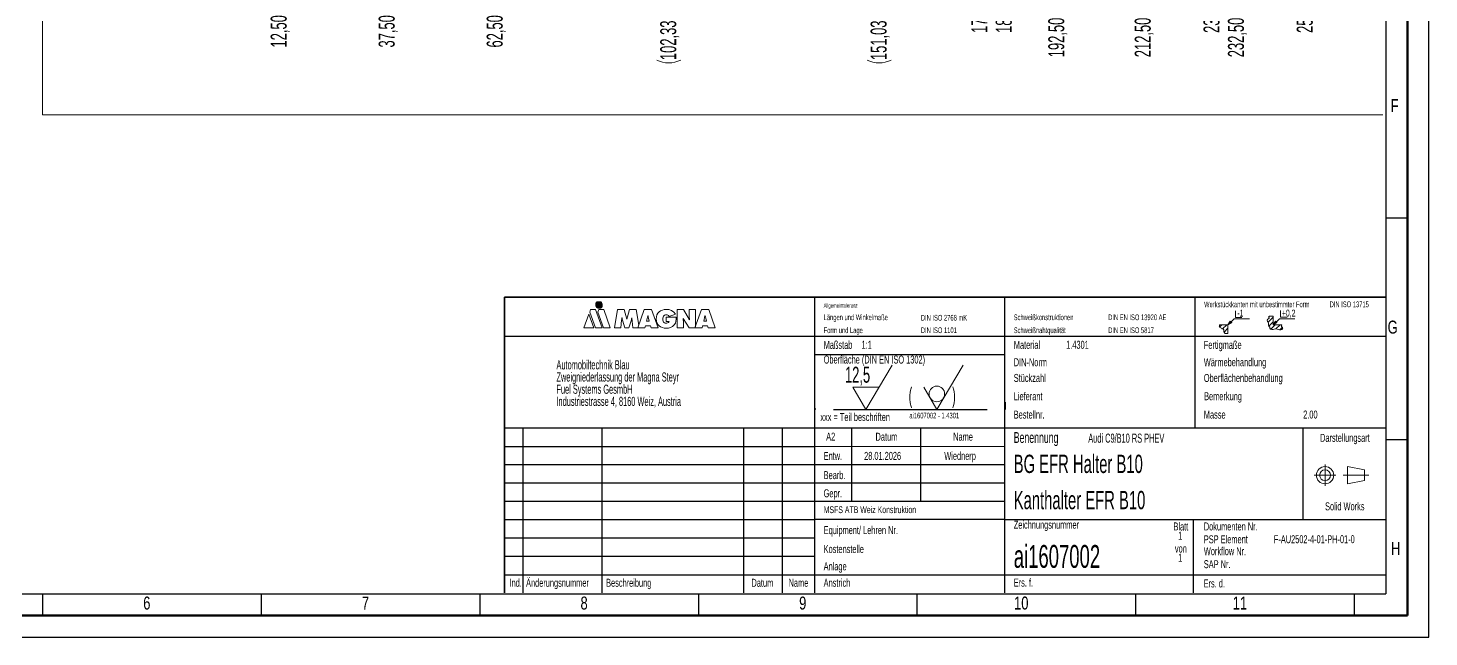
# Model space of a CAD drawing. Header units: millimetres. Extents: x 0 to 594, y 0 to 420.
# Drawn here: x 269.7 to 594, y 0 to 141.1 of the extents above; entities that cross this region are included whole.
import ezdxf
from ezdxf.enums import TextEntityAlignment as Align

# ---------------------------------------------------------------- set-up
doc = ezdxf.new("R2010")
doc.units = ezdxf.units.MM
doc.layers.add('0_25', color=7, linetype='Continuous', lineweight=25)
doc.layers.add('0_5', color=7, linetype='Continuous', lineweight=50)
doc.styles.add('SLDTEXTSTYLE0', font='TXT', dxfattribs={"width": 0.605})
doc.styles.add('SLDTEXTSTYLE1', font='TXT', dxfattribs={"width": 0.514})
doc.styles.add('SLDTEXTSTYLE2', font='TXT', dxfattribs={"width": 0.75})
doc.dimstyles.new('SLDDIMSTYLE1', dxfattribs={"dimtxt": 3.595646, "dimasz": 3, "dimexe": 0, "dimexo": 0.0625, "dimgap": 0.898912, "dimtad": 0, "dimtih": 1, "dimtoh": 1, "dimrnd": 1e-09, "dimzin": 12, "dimdsep": 46, "dimtxsty": 'SLDTEXTSTYLE0', "dimsah": 1, "dimcen": 0.09, "dimadec": 0, "dimazin": 3, "dimtfac": 1, "dimtofl": 0, "dimtmove": 0, "dimatfit": 3, "dimfxl": 1, "dimfrac": 2, "dimtolj": 1, "dimtzin": 12, "dimarcsym": 0})

# ---------------------------------------------------------------- blocks, each defined once
blk = doc.blocks.new('SW_NOTE_0')
at = {"layer": '0_25', "color": 0, "insert": (0, 2.05), "char_height": 1.587, "attachment_point": 1, "style": 'SLDTEXTSTYLE0'}
blk.add_mtext('+0,2', dxfattribs=at)
blk = doc.blocks.new('SW_NOTE_0_1')
at = {"layer": '0_25', "color": 0, "insert": (0, 2.05), "char_height": 1.587, "attachment_point": 1, "style": 'SLDTEXTSTYLE0'}
blk.add_mtext('-1', dxfattribs=at)
blk = doc.blocks.new('SW_NOTE_0_2')
at = {"layer": '0_25', "color": 0, "insert": (0, 1.71), "char_height": 1.3229, "attachment_point": 1, "style": 'SLDTEXTSTYLE0'}
blk.add_mtext('DIN ISO 13715', dxfattribs=at)
blk = doc.blocks.new('SW_NOTE_0_3')
at = {"layer": '0_25', "color": 0, "insert": (0, 1.71), "char_height": 1.3229, "attachment_point": 1, "style": 'SLDTEXTSTYLE0'}
blk.add_mtext('DIN EN ISO 5817', dxfattribs=at)
blk = doc.blocks.new('SW_NOTE_0_4')
at = {"layer": '0_25', "color": 0, "insert": (0, 1.71), "char_height": 1.3229, "attachment_point": 1, "style": 'SLDTEXTSTYLE0'}
blk.add_mtext('DIN EN ISO 13920 AE', dxfattribs=at)
blk = doc.blocks.new('SW_NOTE_0_5')
at = {"layer": '0_25', "color": 0, "insert": (0, 1.71), "char_height": 1.3229, "attachment_point": 1, "style": 'SLDTEXTSTYLE0'}
blk.add_mtext('DIN ISO 1101', dxfattribs=at)
blk = doc.blocks.new('SW_NOTE_0_6')
at = {"layer": '0_25', "color": 0, "insert": (0, 1.71), "char_height": 1.3229, "attachment_point": 1, "style": 'SLDTEXTSTYLE0'}
blk.add_mtext('DIN ISO 2768 mK', dxfattribs=at)
blk = doc.blocks.new('SW_NOTE_0_7')
at = {"layer": '0_25', "color": 0, "insert": (0, 1.71), "char_height": 1.3229, "attachment_point": 1, "style": 'SLDTEXTSTYLE0'}
blk.add_mtext('Werkstückkanten mit unbestimmter Form', dxfattribs=at)
blk = doc.blocks.new('SW_NOTE_0_8')
at = {"layer": '0_25', "color": 0, "insert": (0, 1.71), "char_height": 1.3229, "attachment_point": 1, "style": 'SLDTEXTSTYLE0'}
blk.add_mtext('Schweißnahtqualität', dxfattribs=at)
blk = doc.blocks.new('SW_NOTE_0_9')
at = {"layer": '0_25', "color": 0, "insert": (0, 1.71), "char_height": 1.3229, "attachment_point": 1, "style": 'SLDTEXTSTYLE0'}
blk.add_mtext('Schweißkonstruktionen', dxfattribs=at)
blk = doc.blocks.new('SW_NOTE_0_10')
at = {"layer": '0_25', "color": 0, "insert": (0, 1.71), "char_height": 1.3229, "attachment_point": 1, "style": 'SLDTEXTSTYLE0'}
blk.add_mtext('Form und Lage', dxfattribs=at)
blk = doc.blocks.new('SW_NOTE_0_11')
at = {"layer": '0_25', "color": 0, "insert": (0, 1.71), "char_height": 1.3229, "attachment_point": 1, "style": 'SLDTEXTSTYLE0'}
blk.add_mtext('Längen und Winkelmaße', dxfattribs=at)
blk = doc.blocks.new('SW_NOTE_0_12')
at = {"layer": '0_25', "color": 0, "insert": (0, 1.26), "char_height": 0.9775, "attachment_point": 1, "style": 'SLDTEXTSTYLE0'}
blk.add_mtext('Allgemeintoleranz', dxfattribs=at)
blk = doc.blocks.new('SW_NOTE_0_13')
at = {"layer": '0_25', "color": 0, "insert": (0, 2.39), "char_height": 1.8521, "attachment_point": 1, "style": 'SLDTEXTSTYLE0'}
blk.add_mtext('xxx = Teil beschriften', dxfattribs=at)
blk = doc.blocks.new('SW_NOTE_0_14')
at = {"layer": '0_25', "color": 0, "insert": (0, 2.39), "char_height": 1.852, "attachment_point": 1, "style": 'SLDTEXTSTYLE0'}
blk.add_mtext('Maßstab', dxfattribs=at)
blk = doc.blocks.new('SW_NOTE_0_15')
at = {"layer": '0_25', "color": 0, "insert": (1.74, 2.39), "char_height": 1.852, "attachment_point": 2, "style": 'SLDTEXTSTYLE0'}
blk.add_mtext('Ind.', dxfattribs=at)
blk = doc.blocks.new('SW_NOTE_0_16')
at = {"layer": '0_25', "color": 0, "insert": (0, 2.39), "char_height": 1.8521, "attachment_point": 1, "style": 'SLDTEXTSTYLE0'}
blk.add_mtext('Oberfläche (DIN EN ISO 1302)', dxfattribs=at)
blk = doc.blocks.new('SW_NOTE_0_17')
at = {"layer": '0_25', "color": 0, "insert": (3.01, 2.39), "char_height": 1.852, "attachment_point": 2, "style": 'SLDTEXTSTYLE0'}
blk.add_mtext('Datum', dxfattribs=at)
blk = doc.blocks.new('SW_NOTE_0_18')
at = {"layer": '0_25', "color": 0, "insert": (2.72, 2.39), "char_height": 1.852, "attachment_point": 2, "style": 'SLDTEXTSTYLE0'}
blk.add_mtext('Name', dxfattribs=at)
blk = doc.blocks.new('SW_NOTE_0_19')
at = {"layer": '0_25', "color": 0, "insert": (0, 2.39), "char_height": 1.852, "attachment_point": 1, "style": 'SLDTEXTSTYLE0'}
blk.add_mtext('Bearb.', dxfattribs=at)
blk = doc.blocks.new('SW_NOTE_0_20')
at = {"layer": '0_25', "color": 0, "insert": (0, 2.39), "char_height": 1.852, "attachment_point": 1, "style": 'SLDTEXTSTYLE0'}
blk.add_mtext('Gepr.', dxfattribs=at)
blk = doc.blocks.new('SW_NOTE_0_21')
at = {"layer": '0_25', "color": 0, "insert": (0, 2.05), "char_height": 1.5875, "attachment_point": 1, "style": 'SLDTEXTSTYLE0'}
blk.add_mtext('MSFS ATB Weiz Konstruktion', dxfattribs=at)
blk = doc.blocks.new('SW_NOTE_0_22')
at = {"layer": '0_25', "color": 0, "insert": (0, 2.39), "char_height": 1.8521, "attachment_point": 1, "style": 'SLDTEXTSTYLE0'}
blk.add_mtext('Equipment/ Lehren Nr.', dxfattribs=at)
blk = doc.blocks.new('SW_NOTE_0_23')
at = {"layer": '0_25', "color": 0, "insert": (0, 2.39), "char_height": 1.8521, "attachment_point": 1, "style": 'SLDTEXTSTYLE0'}
blk.add_mtext('Kostenstelle', dxfattribs=at)
blk = doc.blocks.new('SW_NOTE_0_24')
at = {"layer": '0_25', "color": 0, "insert": (0, 2.39), "char_height": 1.852, "attachment_point": 1, "style": 'SLDTEXTSTYLE0'}
blk.add_mtext('Anstrich', dxfattribs=at)
blk = doc.blocks.new('SW_NOTE_0_25')
at = {"layer": '0_25', "color": 0, "insert": (0, 2.39), "char_height": 1.8521, "attachment_point": 1, "style": 'SLDTEXTSTYLE0'}
blk.add_mtext('Änderungsnummer', dxfattribs=at)
blk = doc.blocks.new('SW_NOTE_0_26')
at = {"layer": '0_25', "color": 0, "insert": (2.72, 2.39), "char_height": 1.852, "attachment_point": 2, "style": 'SLDTEXTSTYLE0'}
blk.add_mtext('Name', dxfattribs=at)
blk = doc.blocks.new('SW_NOTE_0_27')
at = {"layer": '0_25', "color": 0, "insert": (3.01, 2.39), "char_height": 1.852, "attachment_point": 2, "style": 'SLDTEXTSTYLE0'}
blk.add_mtext('Datum', dxfattribs=at)
blk = doc.blocks.new('SW_NOTE_0_28')
at = {"layer": '0_25', "color": 0, "insert": (0, 2.39), "char_height": 1.852, "attachment_point": 1, "style": 'SLDTEXTSTYLE0'}
blk.add_mtext('DIN-Norm', dxfattribs=at)
blk = doc.blocks.new('SW_NOTE_0_29')
at = {"layer": '0_25', "color": 0, "insert": (0, 2.39), "char_height": 1.852, "attachment_point": 1, "style": 'SLDTEXTSTYLE0'}
blk.add_mtext('Stückzahl', dxfattribs=at)
blk = doc.blocks.new('SW_NOTE_0_30')
at = {"layer": '0_25', "color": 0, "insert": (0, 2.39), "char_height": 1.852, "attachment_point": 1, "style": 'SLDTEXTSTYLE0'}
blk.add_mtext('Lieferant', dxfattribs=at)
blk = doc.blocks.new('SW_NOTE_0_31')
at = {"layer": '0_25', "color": 0, "insert": (0, 2.39), "char_height": 1.852, "attachment_point": 1, "style": 'SLDTEXTSTYLE0'}
blk.add_mtext('Bestellnr.', dxfattribs=at)
blk = doc.blocks.new('SW_NOTE_0_32')
at = {"layer": '0_25', "color": 0, "insert": (0, 2.39), "char_height": 1.852, "attachment_point": 1, "style": 'SLDTEXTSTYLE0'}
blk.add_mtext('Fertigmaße', dxfattribs=at)
blk = doc.blocks.new('SW_NOTE_0_33')
at = {"layer": '0_25', "color": 0, "insert": (0, 2.39), "char_height": 1.8521, "attachment_point": 1, "style": 'SLDTEXTSTYLE0'}
blk.add_mtext('Wärmebehandlung', dxfattribs=at)
blk = doc.blocks.new('SW_NOTE_0_34')
at = {"layer": '0_25', "color": 0, "insert": (0, 2.39), "char_height": 1.8521, "attachment_point": 1, "style": 'SLDTEXTSTYLE0'}
blk.add_mtext('Oberflächenbehandlung', dxfattribs=at)
blk = doc.blocks.new('SW_NOTE_0_35')
at = {"layer": '0_25', "color": 0, "insert": (0, 2.39), "char_height": 1.852, "attachment_point": 1, "style": 'SLDTEXTSTYLE0'}
blk.add_mtext('Bemerkung', dxfattribs=at)
blk = doc.blocks.new('SW_NOTE_0_36')
at = {"layer": '0_25', "color": 0, "insert": (0, 2.39), "char_height": 1.852, "attachment_point": 1, "style": 'SLDTEXTSTYLE0'}
blk.add_mtext('Masse', dxfattribs=at)
blk = doc.blocks.new('SW_NOTE_0_37')
at = {"layer": '0_25', "color": 0, "insert": (0, 3.22), "char_height": 2.5, "attachment_point": 1, "style": 'SLDTEXTSTYLE0'}
blk.add_mtext('Benennung', dxfattribs=at)
blk = doc.blocks.new('SW_NOTE_0_38')
at = {"layer": '0_25', "color": 0, "insert": (6.97, 2.39), "char_height": 1.8521, "attachment_point": 2, "style": 'SLDTEXTSTYLE0'}
blk.add_mtext('Darstellungsart', dxfattribs=at)
blk = doc.blocks.new('SW_NOTE_0_39')
at = {"layer": '0_25', "color": 0, "insert": (5.53, 2.39), "char_height": 1.8521, "attachment_point": 2, "style": 'SLDTEXTSTYLE0'}
blk.add_mtext('Solid Works', dxfattribs=at)
blk = doc.blocks.new('SW_NOTE_0_40')
at = {"layer": '0_25', "color": 0, "insert": (0, 2.39), "char_height": 1.8521, "attachment_point": 1, "style": 'SLDTEXTSTYLE0'}
blk.add_mtext('Dokumenten Nr.', dxfattribs=at)
blk = doc.blocks.new('SW_NOTE_0_41')
at = {"layer": '0_25', "color": 0, "insert": (0, 2.39), "char_height": 1.8521, "attachment_point": 1, "style": 'SLDTEXTSTYLE0'}
blk.add_mtext('PSP Element', dxfattribs=at)
blk = doc.blocks.new('SW_NOTE_0_42')
at = {"layer": '0_25', "color": 0, "insert": (0, 2.39), "char_height": 1.8521, "attachment_point": 1, "style": 'SLDTEXTSTYLE0'}
blk.add_mtext('Workflow Nr.', dxfattribs=at)
blk = doc.blocks.new('SW_NOTE_0_43')
at = {"layer": '0_25', "color": 0, "insert": (0, 2.39), "char_height": 1.852, "attachment_point": 1, "style": 'SLDTEXTSTYLE0'}
blk.add_mtext('Ers. d.', dxfattribs=at)
blk = doc.blocks.new('SW_NOTE_0_44')
at = {"layer": '0_25', "color": 0, "insert": (0, 2.39), "char_height": 1.852, "attachment_point": 1, "style": 'SLDTEXTSTYLE0'}
blk.add_mtext('Ers. f.', dxfattribs=at)
blk = doc.blocks.new('SW_NOTE_0_45')
at = {"layer": '0_25', "color": 0, "insert": (0, 2.39), "char_height": 1.8521, "attachment_point": 1, "style": 'SLDTEXTSTYLE0'}
blk.add_mtext('Zeichnungsnummer', dxfattribs=at)
blk = doc.blocks.new('SW_NOTE_0_48')
at = {"layer": '0_25', "color": 0, "char_height": 2.1167, "attachment_point": 1, "style": 'SLDTEXTSTYLE0'}
for s, insert in [('Automobiltechnik Blau', (0, 2.73)), ('Zweigniederlassung der Magna Steyr', (0, -0.09)), ('Fuel Systems GesmbH', (0, -2.92)), ('Industriestrasse 4, 8160 Weiz, Austria', (0, -5.74))]:
    blk.add_mtext(s, dxfattribs=dict(at, insert=insert))
blk = doc.blocks.new('SW_NOTE_0_49')
at = {"layer": '0_25', "color": 0, "insert": (2.08, 2.39), "char_height": 1.852, "attachment_point": 2, "style": 'SLDTEXTSTYLE0'}
blk.add_mtext('Blatt', dxfattribs=at)
blk = doc.blocks.new('SW_NOTE_0_50')
at = {"layer": '0_25', "color": 0, "insert": (1.68, 2.39), "char_height": 1.852, "attachment_point": 2, "style": 'SLDTEXTSTYLE0'}
blk.add_mtext('von', dxfattribs=at)
blk = doc.blocks.new('SW_NOTE_0_51')
at = {"layer": '0_25', "color": 0, "insert": (0, 2.39), "char_height": 1.852, "attachment_point": 1, "style": 'SLDTEXTSTYLE0'}
blk.add_mtext('Anlage', dxfattribs=at)
blk = doc.blocks.new('SW_NOTE_0_52')
at = {"layer": '0_25', "color": 0, "insert": (0, 2.39), "char_height": 1.852, "attachment_point": 1, "style": 'SLDTEXTSTYLE0'}
blk.add_mtext('SAP Nr.', dxfattribs=at)
blk = doc.blocks.new('SW_NOTE_0_86')
at = {"layer": '0_25', "color": 0, "insert": (0, 2.39), "char_height": 1.852, "attachment_point": 1, "style": 'SLDTEXTSTYLE0'}
blk.add_mtext('Entw.', dxfattribs=at)
blk = doc.blocks.new('SW_NOTE_0_88')
at = {"layer": '0_25', "color": 0, "insert": (0, 2.39), "char_height": 1.852, "attachment_point": 1, "style": 'SLDTEXTSTYLE0'}
blk.add_mtext('Material', dxfattribs=at)
blk = doc.blocks.new('SW_NOTE_0_89')
at = {"color": 0, "linetype": 'Continuous', "lineweight": 0, "insert": (0, 4.77), "char_height": 3.7042, "attachment_point": 1, "style": 'SLDTEXTSTYLE1'}
blk.add_mtext('(             )', dxfattribs=at)
blk = doc.blocks.new('SW_NOTE_0_90')
at = {"layer": '0_25', "color": 0, "insert": (0, 2.39), "char_height": 1.8521, "attachment_point": 1, "style": 'SLDTEXTSTYLE0'}
blk.add_mtext('Beschreibung', dxfattribs=at)
blk = doc.blocks.new('Block1')
at = {"linetype": 'Continuous'}
h = blk.add_hatch(dxfattribs=at)
h.set_pattern_fill('ANSI31', style=0)
edge = h.paths.add_edge_path(flags=0)
edge.add_spline(control_points=[(273, 3625), (273, 3666), (306, 3700), (347, 3700), (389, 3700), (422, 3666), (422, 3639), (422, 3625)], knot_values=[0, 0, 0, 0, 1, 2, 3, 4, 5, 5, 5, 5], weights=[1, 1, 1, 1, 1, 1, 1, 1], degree=3, periodic=0)
edge.add_spline(control_points=[(422, 3625), (422, 3611), (422, 3584), (389, 3550), (347, 3550), (306, 3550), (273, 3584), (273, 3625)], knot_values=[5, 5, 5, 5, 6, 7, 8, 9, 10, 10, 10, 10], weights=[1, 1, 1, 1, 1, 1, 1, 1], degree=3, periodic=0)
at = {"layer": '0_25', "linetype": 'Continuous'}
h = blk.add_hatch(dxfattribs=at)
h.set_pattern_fill('ANSI31', color=242, style=0)
edge = h.paths.add_edge_path(flags=0)
edge.add_spline(control_points=[(273, 3625), (273, 3666), (306, 3700), (347, 3700), (389, 3700), (422, 3666), (422, 3639), (422, 3625)], knot_values=[0, 0, 0, 0, 1, 2, 3, 4, 5, 5, 5, 5], weights=[1, 1, 1, 1, 1, 1, 1, 1], degree=3, periodic=0)
edge.add_spline(control_points=[(422, 3625), (422, 3611), (422, 3584), (389, 3550), (347, 3550), (306, 3550), (273, 3584), (273, 3625)], knot_values=[5, 5, 5, 5, 6, 7, 8, 9, 10, 10, 10, 10], weights=[1, 1, 1, 1, 1, 1, 1, 1], degree=3, periodic=0)
at = {"color": 7, "linetype": 'Continuous', "lineweight": 18}
for p, q in [((113, 3414), (0, 3092)), ((113, 3414), (0, 3092)), ((227, 3092), (113, 3414)), ((227, 3092), (113, 3414)), ((132, 3460), (152, 3516)), ((132, 3460), (152, 3516)), ((264, 3092), (132, 3460)), ((264, 3092), (132, 3460)), ((152, 3516), (266, 3516)), ((152, 3516), (266, 3516)), ((266, 3516), (418, 3092)), ((266, 3516), (418, 3092)), ((322, 3460), (342, 3516)), ((322, 3460), (342, 3516)), ((454, 3092), (322, 3460)), ((454, 3092), (322, 3460)), ((342, 3516), (456, 3516)), ((342, 3516), (456, 3516)), ((456, 3516), (608, 3092)), ((456, 3516), (608, 3092)), ((773, 3516), (705, 3092)), ((773, 3516), (705, 3092)), ((932, 3516), (773, 3516)), ((932, 3516), (773, 3516)), ((854, 3092), (872, 3273)), ((854, 3092), (872, 3273)), ((876, 3324), (881, 3324)), ((876, 3324), (881, 3324)), ((890, 3272), (946, 3092)), ((890, 3272), (946, 3092)), ((991, 3293), (932, 3516)), ((991, 3293), (932, 3516)), ((994, 3293), (991, 3293)), ((994, 3293), (991, 3293)), ((1053, 3516), (1005, 3350)), ((1053, 3516), (1005, 3350)), ((1036, 3092), (1097, 3282)), ((1036, 3092), (1097, 3282)), ((1210, 3516), (1053, 3516)), ((1210, 3516), (1053, 3516)), ((1107, 3324), (1110, 3324)), ((1107, 3324), (1110, 3324)), ((1110, 3324), (1131, 3092)), ((1110, 3324), (1131, 3092)), ((1269, 3156), (1210, 3516)), ((1269, 3156), (1210, 3516)), ((1394, 3516), (1247, 3092)), ((1394, 3516), (1247, 3092)), ((1565, 3516), (1394, 3516)), ((1565, 3516), (1394, 3516)), ((1450, 3246), (1478, 3375)), ((1450, 3246), (1478, 3375)), ((1512, 3246), (1450, 3246)), ((1512, 3246), (1450, 3246)), ((1478, 3375), (1484, 3375)), ((1478, 3375), (1484, 3375)), ((1494, 3320), (1512, 3246)), ((1494, 3320), (1512, 3246)), ((1716, 3092), (1565, 3516)), ((1716, 3092), (1565, 3516)), ((1899, 3342), (1899, 3242)), ((2137, 3342), (1899, 3342)), ((1899, 3342), (1899, 3242)), ((2137, 3342), (1899, 3342)), ((1971, 3361), (2115, 3414)), ((1971, 3361), (2115, 3414)), ((2303, 3516), (2155, 3516)), ((2155, 3516), (2155, 3092)), ((2303, 3516), (2155, 3516)), ((2155, 3516), (2155, 3092)), ((2293, 3315), (2297, 3315)), ((2293, 3315), (2297, 3315)), ((2297, 3315), (2433, 3092)), ((2297, 3315), (2433, 3092)), ((2441, 3281), (2303, 3516)), ((2441, 3281), (2303, 3516)), ((2580, 3516), (2433, 3516)), ((2433, 3516), (2433, 3389)), ((2580, 3516), (2433, 3516)), ((2433, 3516), (2433, 3389)), ((2446, 3281), (2441, 3281)), ((2446, 3281), (2441, 3281)), ((2717, 3516), (2570, 3092)), ((2717, 3516), (2570, 3092)), ((2580, 3122), (2580, 3516)), ((2580, 3122), (2580, 3516)), ((2888, 3516), (2717, 3516)), ((2888, 3516), (2717, 3516)), ((2773, 3246), (2801, 3375)), ((2773, 3246), (2801, 3375)), ((2835, 3246), (2773, 3246)), ((2835, 3246), (2773, 3246)), ((2801, 3375), (2807, 3375)), ((2801, 3375), (2807, 3375)), ((2817, 3320), (2835, 3246)), ((2817, 3320), (2835, 3246)), ((3039, 3092), (2888, 3516)), ((3039, 3092), (2888, 3516)), ((0, 3092), (227, 3092)), ((0, 3092), (227, 3092)), ((418, 3092), (264, 3092)), ((418, 3092), (264, 3092)), ((608, 3092), (454, 3092)), ((608, 3092), (454, 3092)), ((705, 3092), (854, 3092)), ((705, 3092), (854, 3092)), ((946, 3092), (1036, 3092)), ((946, 3092), (1036, 3092)), ((1131, 3092), (1280, 3092)), ((1131, 3092), (1280, 3092)), ((1247, 3092), (1410, 3092)), ((1247, 3092), (1410, 3092)), ((1410, 3092), (1423, 3145)), ((1410, 3092), (1423, 3145)), ((1423, 3145), (1539, 3145)), ((1423, 3145), (1539, 3145)), ((1539, 3145), (1553, 3092)), ((1539, 3145), (1553, 3092)), ((1553, 3092), (1716, 3092)), ((1553, 3092), (1716, 3092)), ((1899, 3242), (1969, 3242)), ((1899, 3242), (1969, 3242)), ((2155, 3092), (2302, 3092)), ((2155, 3092), (2302, 3092)), ((2302, 3092), (2302, 3230)), ((2302, 3092), (2302, 3230)), ((2433, 3092), (2580, 3092)), ((2433, 3092), (2580, 3092)), ((2570, 3092), (2733, 3092)), ((2570, 3092), (2733, 3092)), ((2733, 3092), (2745, 3145)), ((2733, 3092), (2745, 3145)), ((2745, 3145), (2862, 3145)), ((2745, 3145), (2862, 3145)), ((2862, 3145), (2876, 3092)), ((2862, 3145), (2876, 3092)), ((2876, 3092), (3039, 3092)), ((2876, 3092), (3039, 3092))]:
    blk.add_line(p, q, dxfattribs=at)
for points in [[(273, 3625), (273, 3666), (306, 3700), (347, 3700), (389, 3700), (422, 3666), (422, 3639), (422, 3625)], [(422, 3625), (422, 3611), (422, 3584), (389, 3550), (347, 3550), (306, 3550), (273, 3584), (273, 3625)], [(872, 3273), (874, 3290), (875, 3308), (876, 3324)], [(872, 3273), (874, 3290), (875, 3308), (876, 3324)], [(881, 3324), (882, 3306), (886, 3290), (890, 3272)], [(881, 3324), (882, 3306), (886, 3290), (890, 3272)], [(1005, 3350), (1000, 3332), (997, 3312), (994, 3293)], [(1005, 3350), (1000, 3332), (997, 3312), (994, 3293)], [(1097, 3282), (1101, 3296), (1104, 3310), (1107, 3324)], [(1097, 3282), (1101, 3296), (1104, 3310), (1107, 3324)], [(1484, 3375), (1487, 3357), (1489, 3338), (1494, 3320)], [(1484, 3375), (1487, 3357), (1489, 3338), (1494, 3320)], [(1907, 3523), (1774, 3523), (1672, 3440), (1672, 3301)], [(1672, 3301), (1672, 3165), (1777, 3085), (1906, 3085)], [(1969, 3242), (1962, 3216), (1931, 3205), (1907, 3205), (1857, 3205), (1827, 3248), (1827, 3295), (1827, 3346), (1858, 3394), (1913, 3394), (1938, 3394), (1960, 3382), (1971, 3361)], [(2115, 3414), (2082, 3486), (1981, 3523), (1907, 3523)], [(2086, 3161), (2136, 3215), (2136, 3273), (2137, 3342)], [(2302, 3230), (2302, 3258), (2298, 3286), (2293, 3315)], [(2302, 3230), (2302, 3258), (2298, 3286), (2293, 3315)], [(2433, 3389), (2433, 3353), (2440, 3316), (2446, 3281)], [(2433, 3389), (2433, 3353), (2440, 3316), (2446, 3281)], [(2807, 3375), (2809, 3357), (2812, 3338), (2817, 3320)], [(2807, 3375), (2809, 3357), (2812, 3338), (2817, 3320)], [(1906, 3085), (1972, 3085), (2041, 3112), (2086, 3161)]]:
    blk.add_open_spline(points, degree=3, dxfattribs=at)
blk = doc.blocks.new('Schriftkopf')
at = {"linetype": 'Continuous'}
h = blk.add_hatch(dxfattribs=at)
h.set_pattern_fill('ANSI31', scale=0.25, style=0)
edge = h.paths.add_edge_path(flags=0)
edge.add_spline(control_points=[(1092.21, 146.83), (1092.35, 146.75), (1091.98, 146.14), (1092.63, 146.25), (1092.72, 145.82), (1093.29, 145.97), (1093.08, 144.92), (1093.78, 144.69), (1094.21, 144.83)], knot_values=[0, 0, 0, 0, 0.163957, 0.280764, 0.369151, 0.471114, 0.64601, 1, 1, 1, 1], weights=[1, 1, 1, 1, 1, 1, 1, 1, 1], degree=3, periodic=0)
edge.add_line((1094.21, 144.83), (1094.21, 146.83))
edge.add_line((1094.21, 146.83), (1092.21, 146.83))
h = blk.add_hatch(dxfattribs=at)
h.set_pattern_fill('ANSI31', scale=0.25, style=0)
edge = h.paths.add_edge_path(flags=0)
edge.add_line((1104.69, 146.83), (1104.69, 148.83))
edge.add_spline(control_points=[(1104.69, 148.83), (1104.54, 148.83), (1104.34, 148.9), (1104.03, 148.79), (1103.7, 148.96), (1103.6, 148.55), (1103.91, 148.33), (1103.29, 148.16), (1103.27, 147.6), (1103.67, 147.34), (1103.55, 146.92), (1103.52, 146.47), (1103.95, 146.35), (1103.86, 145.92), (1104.39, 145.64), (1104.94, 145.84), (1105.58, 145.89), (1106.13, 145.61), (1106.6, 145.68), (1106.92, 145.89), (1106.82, 146.38), (1106.39, 146.42), (1106.69, 146.83)], knot_values=[0, 0, 0, 0, 0.05555, 0.069031, 0.117281, 0.152263, 0.174195, 0.225584, 0.291963, 0.334093, 0.375822, 0.435685, 0.471657, 0.502673, 0.565401, 0.638307, 0.717293, 0.790199, 0.853976, 0.880971, 0.916336, 1, 1, 1, 1], weights=[1, 1, 1, 1, 1, 1, 1, 1, 1, 1, 1, 1, 1, 1, 1, 1, 1, 1, 1, 1, 1, 1, 1], degree=3, periodic=0)
edge.add_line((1106.69, 146.83), (1104.69, 146.83))
at = {"layer": '0_25'}
for points in [[(1094.9, 147.51), (1094.71, 147.69), (1094.21, 146.83)], [(1095.08, 147.33), (1094.9, 147.51), (1094.21, 146.83)], [(1105.37, 147.51), (1105.19, 147.69), (1104.69, 146.83)], [(1105.55, 147.33), (1105.37, 147.51), (1104.69, 146.83)]]:
    blk.add_hatch(color=256, dxfattribs=at).paths.add_polyline_path(points, flags=0)
at = {"layer": '0_25', "lineweight": 35}
for p, q in [((926.77, 144.21), (926.77, 153.21)), ((926.77, 153.21), (1130.57, 153.21)), ((926.77, 144.21), (926.77, 84.71))]:
    blk.add_line(p, q, dxfattribs=at)
at = {"layer": '0_25', "lineweight": 25}
for p, q in [((998.57, 144.21), (998.57, 153.21)), ((1042.57, 144.21), (1042.57, 153.21)), ((1086.65, 144.21), (1086.65, 153.21)), ((926.77, 144.21), (1130.57, 144.21)), ((998.57, 84.71), (998.57, 144.21)), ((1042.57, 84.71), (1042.57, 144.21)), ((1086.65, 122.96), (1086.65, 144.21)), ((998.62, 139.96), (1042.62, 139.96)), ((998.62, 127.45), (998.62, 127.21)), ((1002.93, 127.21), (1038.5, 127.21)), ((1042.62, 128.93), (1042.62, 127.21)), ((926.77, 122.96), (1130.62, 122.96)), ((931.08, 84.71), (931.08, 122.96)), ((949.37, 84.71), (949.37, 122.96)), ((982.12, 84.71), (982.12, 122.96)), ((991.12, 84.71), (991.12, 122.96)), ((1007.12, 105.96), (1007.12, 122.96)), ((1023.12, 105.96), (1023.12, 122.96)), ((1111.62, 101.71), (1111.62, 122.96)), ((926.77, 118.6), (998.62, 118.6)), ((998.62, 118.6), (1042.62, 118.71)), ((926.77, 114.46), (998.62, 114.46)), ((998.62, 114.46), (1042.62, 114.46)), ((926.77, 110.21), (998.62, 110.21)), ((998.62, 110.21), (1042.62, 110.21)), ((926.77, 105.96), (998.62, 105.96)), ((998.62, 105.96), (1042.62, 105.96)), ((926.77, 101.68), (998.57, 101.68)), ((931.08, 101.68), (998.57, 101.68)), ((1042.57, 101.68), (998.57, 101.68)), ((1042.57, 101.68), (1130.57, 101.68)), ((1086.23, 84.71), (1086.23, 101.68)), ((926.77, 97.46), (998.57, 97.46)), ((926.77, 93.21), (998.57, 93.21)), ((926.77, 88.92), (1130.57, 88.92))]:
    blk.add_line(p, q, dxfattribs=at)
at = {"layer": '0_25', "lineweight": 18}
for p, q in [((1095.92, 150.04), (1095.92, 148.54)), ((1106.4, 148.63), (1106.4, 150.13)), ((1092.21, 146.83), (1094.21, 146.83)), ((1094.21, 146.83), (1095.63, 148.24)), ((1094.21, 146.83), (1094.71, 147.69)), ((1094.21, 146.83), (1095.08, 147.33)), ((1094.21, 146.83), (1094.21, 144.83)), ((1094.71, 147.69), (1095.08, 147.33)), ((1095.63, 148.24), (1099.23, 148.24)), ((1095.92, 148.54), (1097.42, 148.54)), ((1104.69, 148.83), (1104.69, 146.83)), ((1104.69, 146.83), (1106.1, 148.24)), ((1104.69, 146.83), (1105.19, 147.69)), ((1104.69, 146.83), (1105.55, 147.33)), ((1104.69, 146.83), (1106.69, 146.83)), ((1105.19, 147.69), (1105.55, 147.33)), ((1106.1, 148.24), (1109.7, 148.24)), ((1107.9, 148.63), (1106.4, 148.63)), ((1116.68, 114.48), (1116.68, 109.48)), ((1121.84, 113.98), (1121.84, 109.98)), ((1125.84, 113.23), (1121.84, 113.98)), ((1114.18, 111.98), (1119.18, 111.98)), ((1120.84, 111.98), (1126.84, 111.98)), ((1121.84, 109.98), (1125.84, 110.73)), ((1125.84, 110.73), (1125.84, 113.23))]:
    blk.add_line(p, q, dxfattribs=at)
for radius in [2, 1.25]:
    blk.add_circle((1116.68, 111.98), radius, dxfattribs=at)
for points, knots in [([(1094.21, 144.83), (1093.78, 144.69), (1093.08, 144.92), (1093.29, 145.97), (1092.72, 145.82), (1092.63, 146.25), (1091.98, 146.14), (1092.35, 146.75), (1092.21, 146.83)], [0, 0, 0, 0, 0.35399, 0.528886, 0.630849, 0.719236, 0.836043, 1, 1, 1, 1]), ([(1104.69, 148.83), (1104.54, 148.83), (1104.34, 148.9), (1104.03, 148.79), (1103.7, 148.96), (1103.6, 148.55), (1103.91, 148.33), (1103.29, 148.16), (1103.27, 147.6), (1103.67, 147.34), (1103.55, 146.92), (1103.52, 146.47), (1103.95, 146.35), (1103.86, 145.92), (1104.39, 145.64), (1104.94, 145.84), (1105.58, 145.89), (1106.13, 145.61), (1106.6, 145.68), (1106.92, 145.89), (1106.82, 146.38), (1106.39, 146.42), (1106.69, 146.83)], [0, 0, 0, 0, 0.05555, 0.069031, 0.117281, 0.152263, 0.174195, 0.225584, 0.291963, 0.334093, 0.375822, 0.435685, 0.471657, 0.502673, 0.565401, 0.638307, 0.717293, 0.790199, 0.853976, 0.880971, 0.916336, 1, 1, 1, 1])]:
    blk.add_open_spline(points, degree=3, knots=knots, dxfattribs=at)
at = {"color": 7, "linetype": 'Continuous', "xscale": 0.01, "yscale": 0.01, "zscale": 0.01}
blk.add_blockref('Block1', (945.14, 115.17), dxfattribs=at)
at = {"color": 7, "linetype": 'Continuous', "lineweight": 0}
blk.add_blockref('SW_NOTE_0_89', (1020.3, 127.56), dxfattribs=at)
at = {"layer": '0_25', "color": 7}
for name, p in [('SW_NOTE_0_12', (1000.62, 150.5)), ('SW_NOTE_0_11', (1000.62, 147.51)), ('SW_NOTE_0_9', (1044.62, 147.51)), ('SW_NOTE_0_4', (1066.49, 147.51)), ('SW_NOTE_0_7', (1088.69, 150.51)), ('SW_NOTE_0_1', (1096.36, 148.28)), ('SW_NOTE_0', (1106.68, 148.28)), ('SW_NOTE_0_2', (1117.75, 150.52)), ('SW_NOTE_0_10', (1000.62, 144.51)), ('SW_NOTE_0_6', (1023.12, 147.41)), ('SW_NOTE_0_5', (1023.12, 144.51)), ('SW_NOTE_0_8', (1044.62, 144.51)), ('SW_NOTE_0_3', (1066.49, 144.51)), ('SW_NOTE_0_14', (1000.62, 140.71)), ('SW_NOTE_0_88', (1044.64, 140.71)), ('SW_NOTE_0_32', (1088.62, 140.71)), ('SW_NOTE_0_16', (1000.62, 137.31)), ('SW_NOTE_0_48', (938.77, 135.88)), ('SW_NOTE_0_28', (1044.62, 136.69)), ('SW_NOTE_0_33', (1088.62, 136.69)), ('SW_NOTE_0_29', (1044.62, 133.05)), ('SW_NOTE_0_34', (1088.62, 133.04)), ('SW_NOTE_0_30', (1044.62, 128.8)), ('SW_NOTE_0_35', (1088.69, 128.81)), ('SW_NOTE_0_13', (999.86, 123.99)), ('SW_NOTE_0_31', (1044.62, 124.55)), ('SW_NOTE_0_36', (1088.62, 124.55)), ('SW_NOTE_0_17', (1012.14, 119.43)), ('SW_NOTE_0_18', (1030.17, 119.43)), ('SW_NOTE_0_37', (1044.62, 118.74)), ('SW_NOTE_0_38', (1114.31, 119.17)), ('SW_NOTE_0_86', (1000.62, 114.97)), ('SW_NOTE_0_19', (1000.62, 110.53)), ('SW_NOTE_0_20', (1000.62, 106.32)), ('SW_NOTE_0_21', (1000.62, 102.73)), ('SW_NOTE_0_39', (1115.72, 103.3)), ('SW_NOTE_0_45', (1044.62, 99.04)), ('SW_NOTE_0_49', (1081.22, 98.63)), ('SW_NOTE_0_40', (1088.62, 98.64)), ('SW_NOTE_0_22', (1000.62, 97.79)), ('SW_NOTE_0_41', (1088.62, 95.66)), ('SW_NOTE_0_23', (1000.62, 93.41)), ('SW_NOTE_0_50', (1081.62, 93.52)), ('SW_NOTE_0_42', (1088.62, 92.91)), ('SW_NOTE_0_51', (1000.62, 89.4)), ('SW_NOTE_0_52', (1088.62, 89.9)), ('SW_NOTE_0_15', (927.59, 85.59)), ('SW_NOTE_0_25', (931.74, 85.59)), ('SW_NOTE_0_90', (950.27, 85.59)), ('SW_NOTE_0_27', (983.42, 85.59)), ('SW_NOTE_0_26', (992.07, 85.59)), ('SW_NOTE_0_24', (1000.62, 85.59)), ('SW_NOTE_0_44', (1044.62, 85.63)), ('SW_NOTE_0_43', (1088.57, 85.44))]:
    blk.add_blockref(name, p, dxfattribs=at)
at = {"layer": '0_25', "color": 7, "style": 'SLDTEXTSTYLE0', "width": 0.605}
for tag, height, p in [('AUTOATTR9', 1.85, (1009.39, 143.1)), ('AUTOATTR13', 1.85, (1056.76, 143.1)), ('AUTOATTR19', 1.85, (1111.62, 126.94)), ('AUTOATTR4', 1.37, (1020.45, 126.42)), ('AUTOATTR8', 1.85, (1001.2, 121.82)), ('AUTOATTR23', 2.12, (1061.87, 121.59)), ('AUTOATTR21', 4.23, (1044.62, 116.67)), ('AUTOATTR22', 4.23, (1044.62, 108.28)), ('AUTOATTR2', 1.85, (1104.36, 98.05)), ('AUTOATTR5', 5.29, (1044.62, 95.75))]:
    blk.add_attdef(tag, text='', height=height, dxfattribs=at).set_placement(p, align=Align.TOP_LEFT)
for tag, p in [('AUTOATTR10', (1015.2, 117.36)), ('AUTOATTR11', (1032.97, 117.36)), ('AUTOATTR7', (1083.27, 98.84)), ('AUTOATTR6', (1083.27, 93.76))]:
    blk.add_attdef(tag, text='', height=1.85, dxfattribs=at).set_placement(p, align=Align.TOP_CENTER)
at = {"layer": '0_25', "color": 7}
for tag in ['AUTOATTR0', 'AUTOATTR1', 'AUTOATTR3', 'AUTOATTR12', 'AUTOATTR14', 'AUTOATTR15', 'AUTOATTR16', 'AUTOATTR17', 'AUTOATTR18', 'AUTOATTR20', 'AUTOATTR24', 'AUTOATTR25', 'AUTOATTR26']:
    blk.add_attdef(tag, (0, 0), '', height=4.94, dxfattribs=at)
blk = doc.blocks.new('SW_SFSYMBOL_0')
at = {"color": 0, "linetype": 'Continuous', "lineweight": 0}
for q in [(6.06, 6.68), (-3.03, 1.54)]:
    blk.add_line((0, -3.6), q, dxfattribs=at)
blk.add_circle((0, 0), 1.8, dxfattribs=at)
blk = doc.blocks.new('SW_SFSYMBOL_1')
at = {"color": 0, "linetype": 'Continuous', "lineweight": 0}
for p, q in [((4.84, -5.14), (10.9, 5.14)), ((4.84, -5.14), (1.81, 0)), ((7.87, 0), (1.81, 0))]:
    blk.add_line(p, q, dxfattribs=at)
at = {"color": 0, "linetype": 'Continuous', "lineweight": 0, "insert": (0, 4.77), "char_height": 3.704, "attachment_point": 1, "style": 'SLDTEXTSTYLE0'}
blk.add_mtext('12,5', dxfattribs=at)
blk = doc.blocks.new('_D_1')
at = {"color": 7, "linetype": 'Continuous', "lineweight": 0}
for p, q in [((327.86, 309.56), (327.86, 146.71)), ((315.36, 148.21), (327.86, 148.21))]:
    blk.add_line(p, q, dxfattribs=at)
at = {"color": 7, "linetype": 'Continuous', "lineweight": 18}
blk.add_solid([(327.86, 148.21), (324.86, 148.96), (324.86, 147.46)], dxfattribs=at)
at = {"color": 7, "linetype": 'Continuous', "lineweight": 18, "insert": (325.88, 136.58), "char_height": 3.704, "attachment_point": 1, "rotation": 90, "style": 'SLDTEXTSTYLE0'}
blk.add_mtext('12,50', dxfattribs=at)
blk = doc.blocks.new('_D_3')
at = {"color": 7, "linetype": 'Continuous', "lineweight": 0}
for p, q in [((352.86, 309.56), (352.86, 146.71)), ((335.36, 148.21), (352.86, 148.21))]:
    blk.add_line(p, q, dxfattribs=at)
at = {"color": 7, "linetype": 'Continuous', "lineweight": 18}
blk.add_solid([(352.86, 148.21), (349.86, 148.96), (349.86, 147.46)], dxfattribs=at)
at = {"color": 7, "linetype": 'Continuous', "lineweight": 18, "insert": (350.88, 136.58), "char_height": 3.704, "attachment_point": 1, "rotation": 90, "style": 'SLDTEXTSTYLE0'}
blk.add_mtext('37,50', dxfattribs=at)
blk = doc.blocks.new('_D_4')
at = {"color": 7, "linetype": 'Continuous', "lineweight": 0}
for p, q in [((377.86, 309.56), (377.86, 146.71)), ((352.86, 148.21), (377.86, 148.21))]:
    blk.add_line(p, q, dxfattribs=at)
at = {"color": 7, "linetype": 'Continuous', "lineweight": 18}
blk.add_solid([(377.86, 148.21), (374.86, 148.96), (374.86, 147.46)], dxfattribs=at)
at = {"color": 7, "linetype": 'Continuous', "lineweight": 18, "insert": (375.88, 136.58), "char_height": 3.704, "attachment_point": 1, "rotation": 90, "style": 'SLDTEXTSTYLE0'}
blk.add_mtext('62,50', dxfattribs=at)
blk = doc.blocks.new('_D_7')
at = {"color": 7, "linetype": 'Continuous', "lineweight": 0}
for p, q in [((417.69, 195.71), (417.69, 146.71)), ((390.68, 148.21), (417.69, 148.21))]:
    blk.add_line(p, q, dxfattribs=at)
at = {"color": 7, "linetype": 'Continuous', "lineweight": 18}
for centre, start, end in [((418.03, 140.45), 63.4349, 116.5651), ((418.03, 139.27), 243.4349, 296.5651)]:
    blk.add_arc(centre, 6.26, start, end, dxfattribs=at)
blk.add_solid([(417.69, 148.21), (414.69, 148.96), (414.69, 147.46)], dxfattribs=at)
at = {"color": 7, "linetype": 'Continuous', "lineweight": 18, "insert": (416.05, 133.67), "char_height": 3.704, "attachment_point": 1, "rotation": 90, "style": 'SLDTEXTSTYLE0'}
blk.add_mtext('102,33', dxfattribs=at)
blk = doc.blocks.new('_D_8')
at = {"color": 7, "linetype": 'Continuous', "lineweight": 0}
for p, q in [((466.39, 208.54), (466.39, 146.71)), ((417.69, 148.21), (466.39, 148.21))]:
    blk.add_line(p, q, dxfattribs=at)
at = {"color": 7, "linetype": 'Continuous', "lineweight": 18}
for centre, start, end in [((466.73, 140.45), 63.4349, 116.5651), ((466.73, 139.27), 243.4349, 296.5651)]:
    blk.add_arc(centre, 6.26, start, end, dxfattribs=at)
blk.add_solid([(466.39, 148.21), (463.39, 148.96), (463.39, 147.46)], dxfattribs=at)
at = {"color": 7, "linetype": 'Continuous', "lineweight": 18, "insert": (464.75, 133.67), "char_height": 3.704, "attachment_point": 1, "rotation": 90, "style": 'SLDTEXTSTYLE0'}
blk.add_mtext('151,03', dxfattribs=at)
blk = doc.blocks.new('_D_9')
at = {"color": 7, "linetype": 'Continuous', "lineweight": 0}
for p, q in [((490.36, 156.71), (490.36, 245.71)), ((490.03, 151.71), (490.36, 156.71)), ((490.03, 151.71), (490.03, 146.71)), ((466.39, 148.21), (490.03, 148.21))]:
    blk.add_line(p, q, dxfattribs=at)
at = {"color": 7, "linetype": 'Continuous', "lineweight": 18}
blk.add_solid([(490.03, 148.21), (487.03, 148.96), (487.03, 147.46)], dxfattribs=at)
at = {"color": 7, "linetype": 'Continuous', "lineweight": 18, "insert": (488.05, 139.96), "char_height": 3.704, "attachment_point": 1, "rotation": 90, "style": 'SLDTEXTSTYLE0'}
blk.add_mtext('175', dxfattribs=at)
blk = doc.blocks.new('_D_10')
at = {"color": 7, "linetype": 'Continuous', "lineweight": 0}
for p, q in [((495.36, 156.71), (495.36, 171.21)), ((495.68, 151.71), (495.36, 156.71)), ((495.68, 151.71), (495.68, 146.71)), ((490.03, 148.21), (495.68, 148.21))]:
    blk.add_line(p, q, dxfattribs=at)
at = {"color": 7, "linetype": 'Continuous', "lineweight": 18}
blk.add_solid([(495.68, 148.21), (492.68, 148.96), (492.68, 147.46)], dxfattribs=at)
at = {"color": 7, "linetype": 'Continuous', "lineweight": 18, "insert": (493.71, 139.96), "char_height": 3.704, "attachment_point": 1, "rotation": 90, "style": 'SLDTEXTSTYLE0'}
blk.add_mtext('180', dxfattribs=at)
blk = doc.blocks.new('_D_11')
at = {"color": 7, "linetype": 'Continuous', "lineweight": 0}
for p, q in [((507.86, 345.81), (507.86, 146.71)), ((495.68, 148.21), (507.86, 148.21))]:
    blk.add_line(p, q, dxfattribs=at)
at = {"color": 7, "linetype": 'Continuous', "lineweight": 18}
blk.add_solid([(507.86, 148.21), (504.86, 148.96), (504.86, 147.46)], dxfattribs=at)
at = {"color": 7, "linetype": 'Continuous', "lineweight": 18, "insert": (505.88, 134.33), "char_height": 3.704, "attachment_point": 1, "rotation": 90, "style": 'SLDTEXTSTYLE0'}
blk.add_mtext('192,50', dxfattribs=at)
blk = doc.blocks.new('_D_12')
at = {"color": 7, "linetype": 'Continuous', "lineweight": 0}
for p, q in [((527.86, 323.93), (527.86, 146.71)), ((507.86, 148.21), (527.86, 148.21))]:
    blk.add_line(p, q, dxfattribs=at)
at = {"color": 7, "linetype": 'Continuous', "lineweight": 18}
blk.add_solid([(527.86, 148.21), (524.86, 148.96), (524.86, 147.46)], dxfattribs=at)
at = {"color": 7, "linetype": 'Continuous', "lineweight": 18, "insert": (525.88, 134.33), "char_height": 3.704, "attachment_point": 1, "rotation": 90, "style": 'SLDTEXTSTYLE0'}
blk.add_mtext('212,50', dxfattribs=at)
blk = doc.blocks.new('_D_13')
at = {"color": 7, "linetype": 'Continuous', "lineweight": 0}
for p, q in [((545.36, 156.71), (545.36, 222.81)), ((543.78, 151.71), (545.36, 156.71)), ((543.78, 151.71), (543.78, 146.71)), ((527.86, 148.21), (543.78, 148.21))]:
    blk.add_line(p, q, dxfattribs=at)
at = {"color": 7, "linetype": 'Continuous', "lineweight": 18}
blk.add_solid([(543.78, 148.21), (540.78, 148.96), (540.78, 147.46)], dxfattribs=at)
at = {"color": 7, "linetype": 'Continuous', "lineweight": 18, "insert": (541.8, 139.96), "char_height": 3.704, "attachment_point": 1, "rotation": 90, "style": 'SLDTEXTSTYLE0'}
blk.add_mtext('230', dxfattribs=at)
blk = doc.blocks.new('_D_14')
at = {"color": 7, "linetype": 'Continuous', "lineweight": 0}
for p, q in [((547.86, 156.71), (547.86, 345.81)), ((549.43, 151.71), (547.86, 156.71)), ((549.43, 151.71), (549.43, 146.71)), ((543.78, 148.21), (549.43, 148.21))]:
    blk.add_line(p, q, dxfattribs=at)
at = {"color": 7, "linetype": 'Continuous', "lineweight": 18}
blk.add_solid([(549.43, 148.21), (546.43, 148.96), (546.43, 147.46)], dxfattribs=at)
at = {"color": 7, "linetype": 'Continuous', "lineweight": 18, "insert": (547.46, 134.33), "char_height": 3.704, "attachment_point": 1, "rotation": 90, "style": 'SLDTEXTSTYLE0'}
blk.add_mtext('232,50', dxfattribs=at)
blk = doc.blocks.new('_D_15')
at = {"color": 7, "linetype": 'Continuous', "lineweight": 0}
for p, q in [((565.36, 178.71), (565.36, 146.71)), ((549.43, 148.21), (565.36, 148.21))]:
    blk.add_line(p, q, dxfattribs=at)
at = {"color": 7, "linetype": 'Continuous', "lineweight": 18}
blk.add_solid([(565.36, 148.21), (562.36, 148.96), (562.36, 147.46)], dxfattribs=at)
at = {"color": 7, "linetype": 'Continuous', "lineweight": 18, "insert": (563.38, 139.96), "char_height": 3.704, "attachment_point": 1, "rotation": 90, "style": 'SLDTEXTSTYLE0'}
blk.add_mtext('250', dxfattribs=at)

msp = doc.modelspace()

# ---------------------------------------------------------------- linework, layer by layer
at = {"color": 7, "linetype": 'Continuous', "lineweight": 18}
for p, q in [((273.048696, 410), (273.048696, 121.013793)), ((273.048696, 121.013793), (583.303448, 121.013793))]:
    msp.add_line(p, q, dxfattribs=at)
at = {"color": 7, "linetype": 'Continuous', "lineweight": 25}
for p, q in [((584, 97.1025), (589, 97.1025)), ((584, 45.7925), (589, 45.7925)), ((273.048696, 10), (273.048696, 5)), ((323.658696, 10), (323.658696, 5)), ((374.268696, 10), (374.268696, 5)), ((424.878696, 10), (424.878696, 5)), ((475.488696, 10), (475.488696, 5)), ((526.098696, 10), (526.098696, 5)), ((576.708696, 10), (576.708696, 5))]:
    msp.add_line(p, q, dxfattribs=at)
at = {"layer": '0_25'}
for p, q in [((594, 0), (594, 420)), ((584, 410), (584, 10)), ((25, 10), (584, 10)), ((0, 0), (594, 0))]:
    msp.add_line(p, q, dxfattribs=at)
at = {"layer": '0_5'}
for p in [(589, 415), (20, 5)]:
    msp.add_line(p, (589, 5), dxfattribs=at)

# ---------------------------------------------------------------- block references
at = {"color": 7, "linetype": 'Continuous'}
ref = msp.add_blockref('Schriftkopf', (-546.737186, -74.487392), dxfattribs=at)
ref.add_attrib('AUTOATTR2', '^IF-AU2502-4-01-PH-01-0', dxfattribs={"layer": '0_25', "color": 7, "height": 1.85208333, "style": 'SLDTEXTSTYLE0', "width": 0.605}).set_placement((557.618339, 21.176039), align=Align.BOTTOM_LEFT)
ref.add_attrib('AUTOATTR4', 'ai1607002 - 1.4301', dxfattribs={"layer": '0_25', "color": 7, "height": 1.32291667, "style": 'SLDTEXTSTYLE0', "width": 0.605}).set_placement((473.715983, 50.252032), align=Align.BOTTOM_LEFT)
ref.add_attrib('AUTOATTR5', 'ai1607002', dxfattribs={"layer": '0_25', "color": 7, "height": 5.2916667, "style": 'SLDTEXTSTYLE0', "width": 0.605}).set_placement((497.881442, 14.439584), align=Align.BOTTOM_LEFT)
ref.add_attrib('AUTOATTR6', '1', dxfattribs={"layer": '0_25', "color": 7, "height": 1.852083, "style": 'SLDTEXTSTYLE0', "width": 0.605}).set_placement((535.950534, 16.882077), align=Align.BOTTOM_LEFT)
ref.add_attrib('AUTOATTR7', '1', dxfattribs={"layer": '0_25', "color": 7, "height": 1.852083, "style": 'SLDTEXTSTYLE0', "width": 0.605}).set_placement((535.950534, 21.968224), align=Align.BOTTOM_LEFT)
ref.add_attrib('AUTOATTR8', 'A2', dxfattribs={"layer": '0_25', "color": 7, "height": 1.8520833, "style": 'SLDTEXTSTYLE0', "width": 0.605}).set_placement((454.466885, 44.943266), align=Align.BOTTOM_LEFT)
ref.add_attrib('AUTOATTR9', '1:1', dxfattribs={"layer": '0_25', "color": 7, "height": 1.8520833, "style": 'SLDTEXTSTYLE0', "width": 0.605}).set_placement((462.656544, 66.223795), align=Align.BOTTOM_LEFT)
ref.add_attrib('AUTOATTR10', '28.01.2026', dxfattribs={"layer": '0_25', "color": 7, "height": 1.8520833, "style": 'SLDTEXTSTYLE0', "width": 0.605}).set_placement((463.251316, 40.481604), align=Align.BOTTOM_LEFT)
ref.add_attrib('AUTOATTR11', 'Wiednerp', dxfattribs={"layer": '0_25', "color": 7, "height": 1.8520833, "style": 'SLDTEXTSTYLE0', "width": 0.605}).set_placement((481.801339, 40.481604), align=Align.BOTTOM_LEFT)
ref.add_attrib('AUTOATTR13', '1.4301', dxfattribs={"layer": '0_25', "color": 7, "height": 1.8520833, "style": 'SLDTEXTSTYLE0', "width": 0.605}).set_placement((510.017817, 66.223795), align=Align.BOTTOM_LEFT)
ref.add_attrib('AUTOATTR19', '2.00', dxfattribs={"layer": '0_25', "color": 7, "height": 1.8520833, "style": 'SLDTEXTSTYLE0', "width": 0.605}).set_placement((564.881442, 50.062357), align=Align.BOTTOM_LEFT)
ref.add_attrib('AUTOATTR21', 'BG EFR Halter B10', dxfattribs={"layer": '0_25', "color": 7, "height": 4.23333333, "style": 'SLDTEXTSTYLE0', "width": 0.605}).set_placement((497.881442, 36.72956), align=Align.BOTTOM_LEFT)
ref.add_attrib('AUTOATTR22', 'Kanthalter EFR B10', dxfattribs={"layer": '0_25', "color": 7, "height": 4.23333333, "style": 'SLDTEXTSTYLE0', "width": 0.605}).set_placement((497.881442, 28.340503), align=Align.BOTTOM_LEFT)
ref.add_attrib('AUTOATTR23', 'Audi C9/B10 RS PHEV', dxfattribs={"layer": '0_25', "color": 7, "height": 2.11666667, "style": 'SLDTEXTSTYLE0', "width": 0.605}).set_placement((515.135765, 44.376974), align=Align.BOTTOM_LEFT)
at = {"color": 7, "linetype": 'Continuous', "lineweight": 0}
for name, p in [('SW_SFSYMBOL_1', (458.812776, 57.860554)), ('SW_SFSYMBOL_0', (480.084082, 56.319819))]:
    msp.add_blockref(name, p, dxfattribs=at)

# ---------------------------------------------------------------- texts
at = {"layer": '0_25', "char_height": 3, "style": 'SLDTEXTSTYLE2'}
for s, insert, attachment_point in [('F', (585.117594, 124.614571), 1), ('G', (584.426998, 73.304571), 1), ('H', (585.183826, 21.994571), 1), ('6', (297.213948, 9.36395), 2), ('7', (347.823948, 9.36395), 2), ('8', (398.433948, 9.36395), 2), ('9', (449.043948, 9.36395), 2), ('10', (499.62374, 9.36395), 2), ('11', (550.23374, 9.36395), 2)]:
    msp.add_mtext(s, dxfattribs=dict(at, insert=insert, attachment_point=attachment_point))

# ---------------------------------------------------------------- dimensions: what is measured, and where the dimension line sits
at = {"color": 7, "linetype": 'Continuous', "lineweight": 18}
for feature_location, offset, picture, middle in [((507.856557, 345.807562), (0, -199.099556), '_D_11', (507.856557, 140.520676)), ((547.856557, 345.807562), (1.576691, -199.099556), '_D_14', (549.433248, 140.520676)), ((527.856557, 323.932562), (0, -177.224556), '_D_12', (527.856557, 140.520676)), ((327.856557, 309.557562), (0, -162.849556), '_D_1', (327.856557, 141.645645)), ((352.856557, 309.557562), (0, -162.849556), '_D_3', (352.856557, 141.645645)), ((377.856557, 309.557562), (0, -162.849556), '_D_4', (377.856557, 141.645645)), ((490.356557, 245.708006), (-0.326691, -99), '_D_9', (490.029866, 143.333099)), ((545.356557, 222.808006), (-1.576691, -76.1), '_D_13', (543.779866, 143.333099)), ((495.356557, 171.208006), (0.326691, -24.5), '_D_10', (495.683248, 143.333099)), ((565.356557, 178.708006), (0, -32), '_D_15', (565.356557, 143.333099))]:
    dim = msp.add_ordinate_dim(feature_location=feature_location, offset=offset, dtype=1, origin=(315.356557, 178.708006), dimstyle='SLDDIMSTYLE1', dxfattribs=at)
    dim.commit()
    dim.dimension.update_dxf_attribs({"geometry": picture, "text_midpoint": middle})
for feature_location, offset, picture, middle in [((466.389383, 208.539176), (0, -61.83117), '_D_8', (466.389383, 139.859991)), ((417.691392, 195.708006), (0, -49), '_D_7', (417.691392, 139.859991))]:
    dim = msp.add_ordinate_dim(feature_location=feature_location, offset=offset, dtype=1, origin=(315.356557, 178.708006), text='(<>)', dimstyle='SLDDIMSTYLE1', dxfattribs=at)
    dim.commit()
    dim.dimension.update_dxf_attribs({"geometry": picture, "text_midpoint": middle})

doc.saveas('drawing.dxf')
